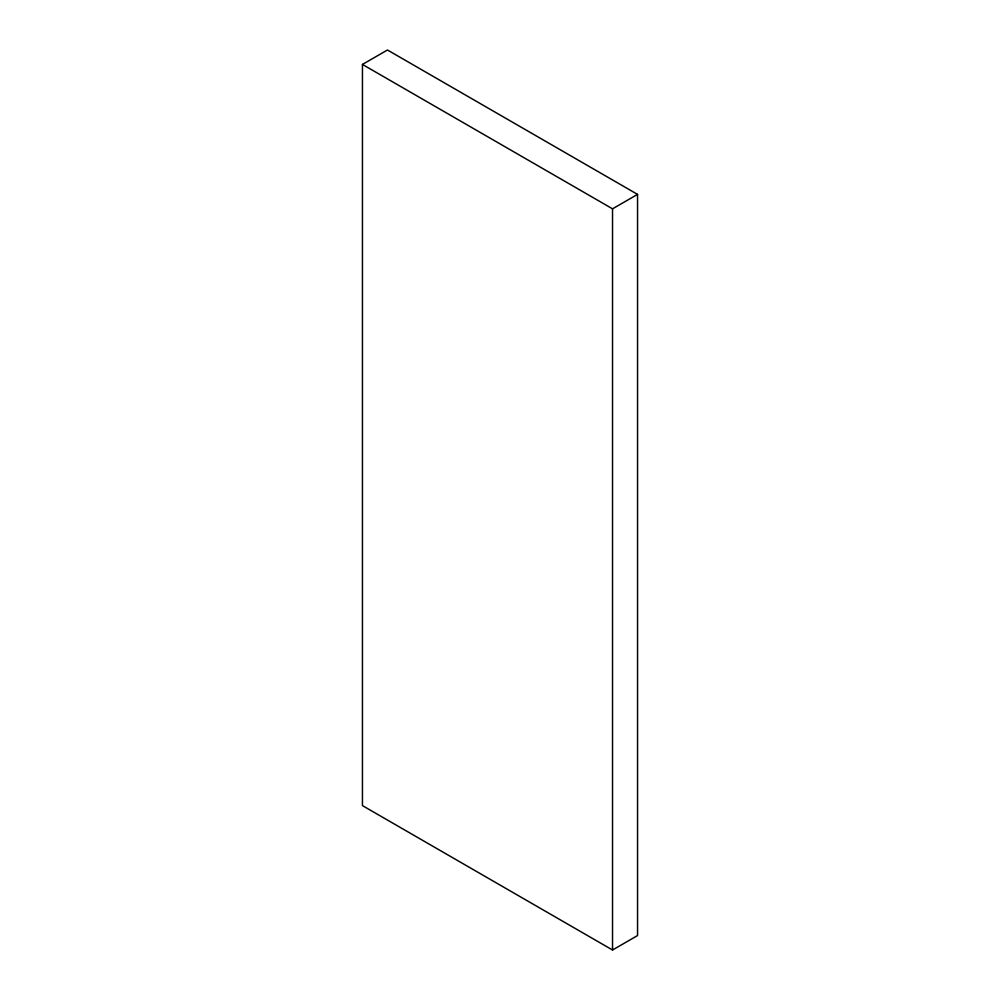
<?xml version="1.0" encoding="UTF-8"?>
<svg xmlns="http://www.w3.org/2000/svg" width="1000" height="1000" viewBox="0 0 1000 1000"><rect width="100%" height="100%" fill="white"/><g stroke="black" fill="none" stroke-linecap="round" stroke-linejoin="round"><path stroke-width="1.5" d="M362.45 64.438L387.463 50L637.55 194.387L637.55 935.562L612.537 950L362.45 805.612L362.45 64.438L612.537 208.825L637.55 194.387M612.537 208.825L612.537 950"/></g></svg>
